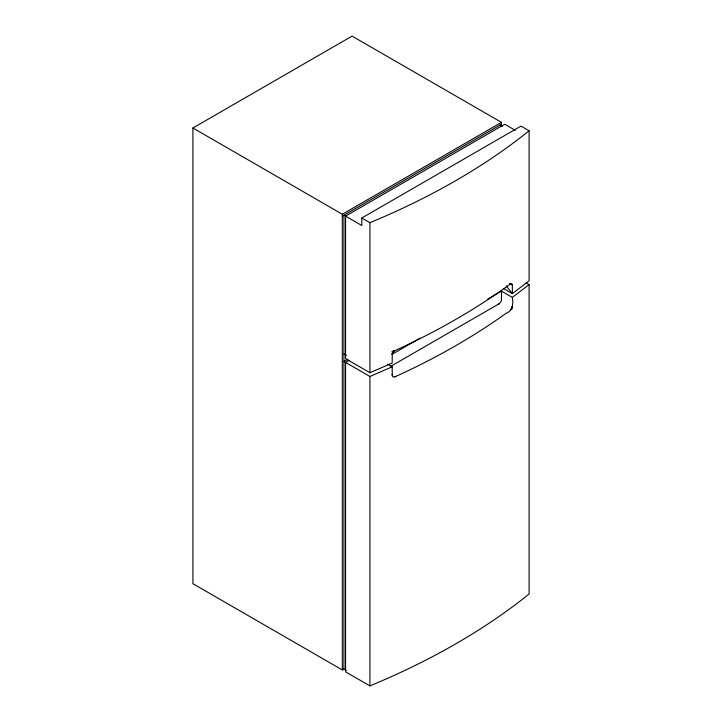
<?xml version="1.0" encoding="UTF-8"?>
<svg xmlns="http://www.w3.org/2000/svg" width="722" height="722" viewBox="0 0 722 722"><rect width="100%" height="100%" fill="white"/><g stroke="black" fill="none" stroke-linecap="round" stroke-linejoin="round"><path stroke-width="1.08" d="M392.181 374.312L392.181 375.187M387.651 364.195L392.181 366.812L392.263 375.819A3.935 2.536 -53.5 0 0 394.32 377.01L399.934 374.565A693.914 400.629 0 0 0 506.303 313.149C512.918 310.758 513.432 303.33 512.358 297.428L529.091 284.576L526.167 282.889M512.295 306.516L512.124 307.094L512.358 306.092M391.938 351.632L394.42 350.513L392.254 353.951L392.181 363.058L369.935 372.723L345.567 358.653L345.567 216.131L504.732 124.238L515.237 130.303M510.409 310.117L511.952 307.698M510.454 309.693L512.358 308.673M346.38 670.431L343.943 669.023L342.327 669.962L192.909 583.692L192.909 127.993L352.065 36.1L501.483 122.361L501.483 126.494M192.909 127.993L342.327 214.254L501.483 122.361M342.327 216.131L501.483 124.238M343.943 669.023L343.943 215.192L361.812 225.508L361.812 218.008L520.968 126.115L529.091 130.799L529.091 280.831L512.358 293.673L503.297 288.439M347.842 359.213L343.943 361.469L369.935 376.469L392.181 366.812M349.141 360.341L345.567 362.408L345.567 671.839L369.935 685.9A693.914 400.629 0 0 0 529.091 594.007L529.091 284.576M391.965 354.376L420.069 338.149M487.91 298.98L501.483 291.147L512.358 297.428M390.376 366.541L499.245 303.691M395.8 376.433L394.952 376.812M498.234 304.269L499.57 303.411A3.926 2.265 -60 0 0 501.411 300.235L501.483 298.646M509.398 283.611L512.358 285.01L512.358 293.673L506.239 285.921M499.859 125.177L502.295 126.585M361.812 218.008L369.935 222.692A693.914 400.629 0 0 0 529.091 130.799M343.943 353.97L346.38 355.368M512.358 285.01L512.295 284.676A3.926 1.976 -65.7 0 0 510.698 283.737L506.303 286.896A693.914 400.629 0 0 1 399.934 348.311L394.311 350.928A3.926 2.527 -53.5 0 0 392.263 353.979L392.019 353.798A3.926 2.527 -53.5 0 1 392.208 353.238M501.483 291.147L501.483 299.81M369.935 222.692L369.935 372.723M369.935 376.469L369.935 685.9M342.327 214.254L342.327 669.962M392.47 352.67A3.926 2.527 -53.5 0 1 392.795 352.128M393.174 351.623A3.926 2.527 -53.5 0 1 393.607 351.154"/></g></svg>
